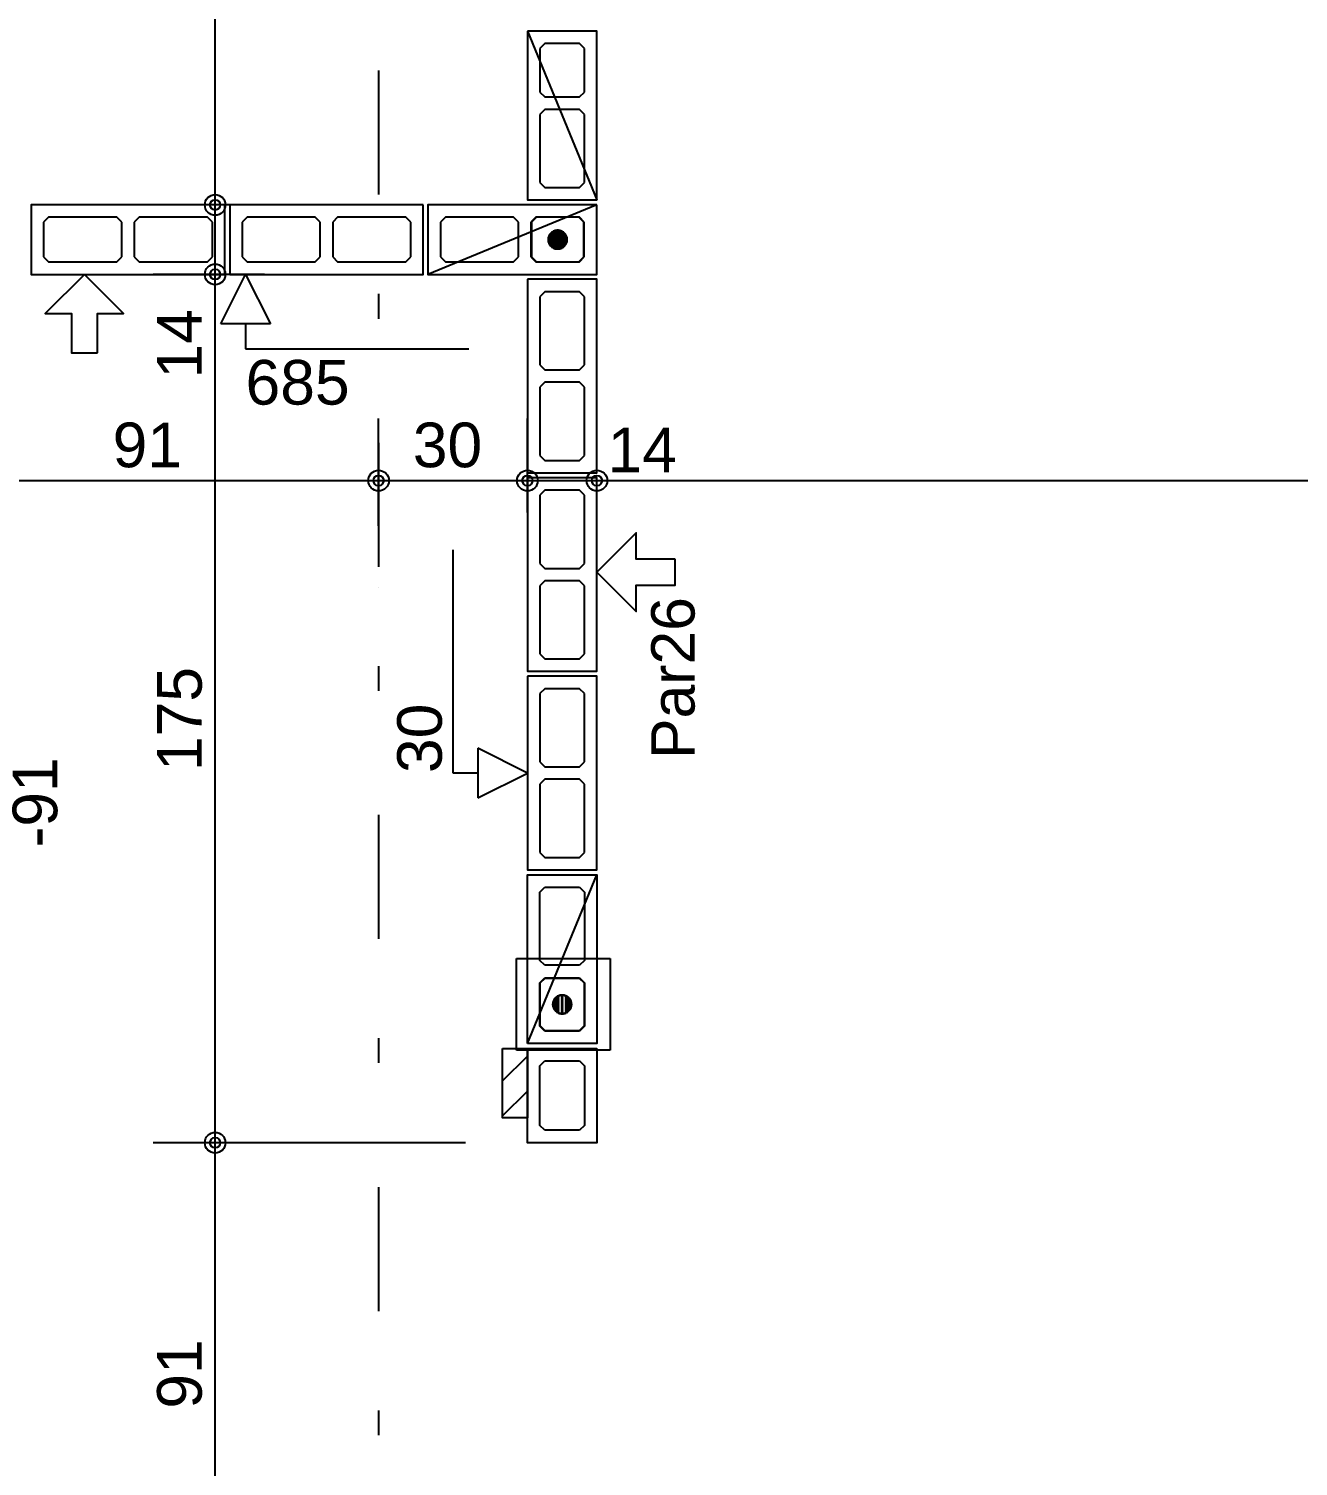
# Model space of a CAD drawing. Extents: x 0 to 119, y 0 to 84.
# Drawn here: x 22.22 to 27.34, y 62.32 to 68.11 of the extents above; entities that cross this region are included whole.
import ezdxf

# ---------------------------------------------------------------- set-up
doc = ezdxf.new("R2010")
doc.units = 0
doc.header["$MEASUREMENT"] = 0
doc.linetypes.add('ESTILO_TQS_0003', pattern=[1.5, 0.5, -0.4, 0.1, -0.5])
doc.linetypes.add('ESTILO_TQS_0005', pattern=[0.4, 0.3, -0.1])
for name, color, linetype in [('18', 6, 'CONTINUOUS'), ('20', 1, 'CONTINUOUS'), ('27', 250, 'CONTINUOUS'), ('29', 9, 'CONTINUOUS'), ('3', 7, 'CONTINUOUS'), ('31', 10, 'CONTINUOUS'), ('35', 255, 'CONTINUOUS')]:
    doc.layers.add(name, color=color, linetype=linetype)
doc.styles.add('TQS_ARIAL', font='arial.ttf')

msp = doc.modelspace()

# ---------------------------------------------------------------- linework, layer by layer
at = {"layer": '18', "color": 6, "linetype": 'ESTILO_TQS_0003'}
msp.add_line((23.63025, 72.441829), (23.63025, 37.42773), dxfattribs=at)
at = {"layer": '18', "color": 6, "linetype": 'Continuous'}
for p, q in [((23.93025, 65.11055), (23.93025, 66.01055)), ((24.23025, 65.11055), (24.03025, 65.21055)), ((24.03025, 65.21055), (24.03025, 65.01055)), ((24.03025, 65.11055), (23.93025, 65.11055)), ((24.03025, 65.01055), (24.23025, 65.11055))]:
    msp.add_line(p, q, dxfattribs=at)
at = {"layer": '20', "color": 1, "linetype": 'Continuous'}
for p, q in [((22.994148, 66.92055), (23.094148, 67.12055)), ((23.094148, 67.12055), (23.194148, 66.92055)), ((23.194148, 66.92055), (22.994148, 66.92055)), ((23.094148, 66.92055), (23.094148, 66.82055)), ((23.094148, 66.82055), (23.994148, 66.82055))]:
    msp.add_line(p, q, dxfattribs=at)
at = {"layer": '27', "color": 250, "linetype": 'ESTILO_TQS_0005'}
for points in [[(24.300166, 68.05055), (24.280166, 68.03055), (24.280166, 67.85555), (24.300166, 67.83555), (24.440166, 67.83555), (24.460166, 67.85555), (24.460166, 68.03055), (24.440166, 68.05055), (24.300166, 68.05055)], [(24.300166, 67.78555), (24.280166, 67.76555), (24.280166, 67.49055), (24.300166, 67.47055), (24.440166, 67.47055), (24.460166, 67.49055), (24.460166, 67.76555), (24.440166, 67.78555), (24.300166, 67.78555)], [(22.595344, 67.33055), (22.575344, 67.35055), (22.300344, 67.35055), (22.280344, 67.33055), (22.280344, 67.19055), (22.300344, 67.17055), (22.575344, 67.17055), (22.595344, 67.19055), (22.595344, 67.33055)], [(22.960344, 67.33055), (22.940344, 67.35055), (22.665344, 67.35055), (22.645344, 67.33055), (22.645344, 67.19055), (22.665344, 67.17055), (22.940344, 67.17055), (22.960344, 67.19055), (22.960344, 67.33055)], [(23.395344, 67.33055), (23.375344, 67.35055), (23.100344, 67.35055), (23.080344, 67.33055), (23.080344, 67.19055), (23.100344, 67.17055), (23.375344, 67.17055), (23.395344, 67.19055), (23.395344, 67.33055)], [(23.760344, 67.33055), (23.740344, 67.35055), (23.465344, 67.35055), (23.445344, 67.33055), (23.445344, 67.19055), (23.465344, 67.17055), (23.740344, 67.17055), (23.760344, 67.19055), (23.760344, 67.33055)], [(24.194445, 67.33055), (24.174445, 67.35055), (23.899445, 67.35055), (23.879445, 67.33055), (23.879445, 67.19055), (23.899445, 67.17055), (24.174445, 67.17055), (24.194445, 67.19055), (24.194445, 67.33055)], [(24.459445, 67.33055), (24.439445, 67.35055), (24.264445, 67.35055), (24.244445, 67.33055), (24.244445, 67.19055), (24.264445, 67.17055), (24.439445, 67.17055), (24.459445, 67.19055), (24.459445, 67.33055)], [(24.30025, 67.05055), (24.28025, 67.03055), (24.28025, 66.75555), (24.30025, 66.73555), (24.44025, 66.73555), (24.46025, 66.75555), (24.46025, 67.03055), (24.44025, 67.05055), (24.30025, 67.05055)], [(24.30025, 66.68555), (24.28025, 66.66555), (24.28025, 66.39055), (24.30025, 66.37055), (24.44025, 66.37055), (24.46025, 66.39055), (24.46025, 66.66555), (24.44025, 66.68555), (24.30025, 66.68555)], [(24.30025, 66.25055), (24.28025, 66.23055), (24.28025, 65.95555), (24.30025, 65.93555), (24.44025, 65.93555), (24.46025, 65.95555), (24.46025, 66.23055), (24.44025, 66.25055), (24.30025, 66.25055)], [(24.30025, 65.88555), (24.28025, 65.86555), (24.28025, 65.59055), (24.30025, 65.57055), (24.44025, 65.57055), (24.46025, 65.59055), (24.46025, 65.86555), (24.44025, 65.88555), (24.30025, 65.88555)], [(24.30025, 65.45055), (24.28025, 65.43055), (24.28025, 65.15555), (24.30025, 65.13555), (24.44025, 65.13555), (24.46025, 65.15555), (24.46025, 65.43055), (24.44025, 65.45055), (24.30025, 65.45055)], [(24.30025, 65.08555), (24.28025, 65.06555), (24.28025, 64.79055), (24.30025, 64.77055), (24.44025, 64.77055), (24.46025, 64.79055), (24.46025, 65.06555), (24.44025, 65.08555), (24.30025, 65.08555)], [(24.30025, 64.33555), (24.28025, 64.35555), (24.28025, 64.63055), (24.30025, 64.65055), (24.44025, 64.65055), (24.46025, 64.63055), (24.46025, 64.35555), (24.44025, 64.33555), (24.30025, 64.33555)], [(24.30025, 64.07055), (24.28025, 64.09055), (24.28025, 64.26555), (24.30025, 64.28555), (24.44025, 64.28555), (24.46025, 64.26555), (24.46025, 64.09055), (24.44025, 64.07055), (24.30025, 64.07055)], [(24.44025, 63.95055), (24.46025, 63.93055), (24.46025, 63.69055), (24.44025, 63.67055), (24.30025, 63.67055), (24.28025, 63.69055), (24.28025, 63.93055), (24.30025, 63.95055), (24.44025, 63.95055)]]:
    msp.add_lwpolyline(points, dxfattribs=at)
at = {"layer": '29', "color": 9, "linetype": 'Continuous'}
for p, q in [((24.13025, 63.869651), (24.23025, 63.969651)), ((24.13025, 63.72823), (24.23025, 63.82823))]:
    msp.add_line(p, q, dxfattribs=at)
msp.add_lwpolyline([(24.13025, 64.000598), (24.23025, 64.000598), (24.23025, 63.720598), (24.13025, 63.720598), (24.13025, 64.000598)], dxfattribs=at)
at = {"layer": '3', "color": 7, "linetype": 'Continuous'}
for p, q in [((24.230166, 68.10055), (24.510166, 67.42055)), ((24.509445, 67.40055), (23.829445, 67.12055)), ((24.266945, 67.35055), (24.246945, 67.33055)), ((24.246945, 67.33055), (24.246945, 67.19055)), ((24.436945, 67.35055), (24.266945, 67.35055)), ((24.456945, 67.33055), (24.436945, 67.35055)), ((24.456945, 67.19055), (24.456945, 67.33055)), ((24.246945, 67.19055), (24.266945, 67.17055)), ((24.266945, 67.17055), (24.436945, 67.17055)), ((24.436945, 67.17055), (24.456945, 67.19055)), ((24.23025, 64.02055), (24.51025, 64.70055)), ((24.30025, 64.28305), (24.28025, 64.26305)), ((24.28025, 64.26305), (24.28025, 64.09305)), ((24.44025, 64.28305), (24.30025, 64.28305)), ((24.46025, 64.26305), (24.44025, 64.28305)), ((24.46025, 64.09305), (24.46025, 64.26305)), ((24.28025, 64.09305), (24.30025, 64.07305)), ((24.44025, 64.07305), (24.46025, 64.09305)), ((24.30025, 64.07305), (24.44025, 64.07305))]:
    msp.add_line(p, q, dxfattribs=at)
for points in [[(24.230166, 68.10055), (24.230166, 67.42055), (24.510166, 67.42055), (24.510166, 68.10055), (24.230166, 68.10055)], [(23.010344, 67.40055), (22.230344, 67.40055), (22.230344, 67.12055), (23.010344, 67.12055), (23.010344, 67.40055)], [(23.810344, 67.40055), (23.030344, 67.40055), (23.030344, 67.12055), (23.810344, 67.12055), (23.810344, 67.40055)], [(24.509445, 67.40055), (23.829445, 67.40055), (23.829445, 67.12055), (24.509445, 67.12055), (24.509445, 67.40055)], [(24.352545, 67.26055), (24.352542, 67.260489), (24.352532, 67.260429), (24.352517, 67.26037), (24.352496, 67.260313), (24.352469, 67.260259), (24.352437, 67.260207), (24.3524, 67.260159), (24.352358, 67.260115), (24.352312, 67.260076), (24.352262, 67.260041), (24.352209, 67.260011), (24.352153, 67.259987), (24.352095, 67.259969), (24.352036, 67.259957), (24.351975, 67.259951), (24.351914, 67.259951), (24.351854, 67.259957), (24.351794, 67.259969), (24.351736, 67.259987), (24.35168, 67.260011), (24.351627, 67.260041), (24.351577, 67.260076), (24.351531, 67.260115), (24.351489, 67.260159), (24.351452, 67.260207), (24.35142, 67.260259), (24.351393, 67.260313), (24.351372, 67.26037), (24.351357, 67.260429), (24.351348, 67.260489), (24.351345, 67.26055), (24.389745, 67.26055), (24.389551, 67.264374), (24.388971, 67.268159), (24.388011, 67.271866), (24.386681, 67.275457), (24.384995, 67.278894), (24.38297, 67.282144), (24.380626, 67.285172), (24.377988, 67.287947), (24.375082, 67.290441), (24.37194, 67.292629), (24.368592, 67.294487), (24.365073, 67.295997), (24.361419, 67.297143), (24.357669, 67.297914), (24.353859, 67.298301), (24.35003, 67.298301), (24.346221, 67.297914), (24.34247, 67.297143), (24.338817, 67.295997), (24.335298, 67.294487), (24.33195, 67.292629), (24.328807, 67.290441), (24.325902, 67.287947), (24.323264, 67.285172), (24.32092, 67.282144), (24.318894, 67.278894), (24.317208, 67.275457), (24.315878, 67.271866), (24.314918, 67.268159), (24.314339, 67.264374), (24.314145, 67.26055), (24.352545, 67.26055)], [(24.351345, 67.26055), (24.351348, 67.260611), (24.351357, 67.260671), (24.351372, 67.26073), (24.351393, 67.260787), (24.35142, 67.260841), (24.351452, 67.260893), (24.351489, 67.260941), (24.351531, 67.260985), (24.351577, 67.261024), (24.351627, 67.261059), (24.35168, 67.261089), (24.351736, 67.261113), (24.351794, 67.261131), (24.351854, 67.261143), (24.351914, 67.261149), (24.351975, 67.261149), (24.352036, 67.261143), (24.352095, 67.261131), (24.352153, 67.261113), (24.352209, 67.261089), (24.352262, 67.261059), (24.352312, 67.261024), (24.352358, 67.260985), (24.3524, 67.260941), (24.352437, 67.260893), (24.352469, 67.260841), (24.352496, 67.260787), (24.352517, 67.26073), (24.352532, 67.260671), (24.352542, 67.260611), (24.352545, 67.26055), (24.314145, 67.26055), (24.314339, 67.256726), (24.314918, 67.252941), (24.315878, 67.249234), (24.317208, 67.245643), (24.318894, 67.242206), (24.32092, 67.238956), (24.323264, 67.235928), (24.325902, 67.233153), (24.328807, 67.230659), (24.33195, 67.228471), (24.335298, 67.226613), (24.338817, 67.225103), (24.34247, 67.223957), (24.346221, 67.223186), (24.35003, 67.222799), (24.353859, 67.222799), (24.357669, 67.223186), (24.361419, 67.223957), (24.365073, 67.225103), (24.368592, 67.226613), (24.37194, 67.228471), (24.375082, 67.230659), (24.377988, 67.233153), (24.380626, 67.235928), (24.38297, 67.238956), (24.384995, 67.242206), (24.386681, 67.245643), (24.388011, 67.249234), (24.388971, 67.252941), (24.389551, 67.256726), (24.389745, 67.26055), (24.351345, 67.26055)], [(22.497365, 66.804603), (22.497365, 66.962576), (22.602682, 66.962576), (22.444708, 67.12055), (22.286734, 66.962576), (22.39205, 66.962576), (22.39205, 66.804603), (22.497365, 66.804603)], [(24.23025, 67.10055), (24.23025, 66.32055), (24.51025, 66.32055), (24.51025, 67.10055), (24.23025, 67.10055)], [(24.23025, 66.30055), (24.23025, 65.52055), (24.51025, 65.52055), (24.51025, 66.30055), (24.23025, 66.30055)], [(24.826197, 65.972975), (24.668224, 65.972975), (24.668224, 66.078291), (24.51025, 65.920318), (24.668224, 65.762344), (24.668224, 65.86766), (24.826197, 65.86766), (24.826197, 65.972975)], [(24.23025, 65.50055), (24.23025, 64.72055), (24.51025, 64.72055), (24.51025, 65.50055), (24.23025, 65.50055)], [(24.23025, 64.02055), (24.23025, 64.70055), (24.51025, 64.70055), (24.51025, 64.02055), (24.23025, 64.02055)], [(24.37025, 64.17865), (24.370311, 64.178647), (24.370371, 64.178638), (24.37043, 64.178622), (24.370487, 64.178601), (24.370541, 64.178575), (24.370593, 64.178542), (24.370641, 64.178505), (24.370685, 64.178463), (24.370724, 64.178417), (24.370759, 64.178367), (24.370789, 64.178314), (24.370813, 64.178258), (24.370831, 64.1782), (24.370843, 64.178141), (24.370849, 64.17808), (24.370849, 64.17802), (24.370843, 64.177959), (24.370831, 64.1779), (24.370813, 64.177842), (24.370789, 64.177786), (24.370759, 64.177733), (24.370724, 64.177683), (24.370685, 64.177637), (24.370641, 64.177595), (24.370593, 64.177558), (24.370541, 64.177525), (24.370487, 64.177499), (24.37043, 64.177478), (24.370371, 64.177462), (24.370311, 64.177453), (24.37025, 64.17745), (24.37025, 64.21585), (24.366426, 64.215656), (24.362641, 64.215076), (24.358934, 64.214116), (24.355343, 64.212787), (24.351906, 64.2111), (24.348656, 64.209075), (24.345628, 64.206731), (24.342853, 64.204093), (24.340359, 64.201188), (24.338171, 64.198045), (24.336313, 64.194697), (24.334803, 64.191178), (24.333657, 64.187525), (24.332886, 64.183774), (24.332499, 64.179965), (24.332499, 64.176135), (24.332886, 64.172326), (24.333657, 64.168575), (24.334803, 64.164922), (24.336313, 64.161403), (24.338171, 64.158055), (24.340359, 64.154912), (24.342853, 64.152007), (24.345628, 64.149369), (24.348656, 64.147025), (24.351906, 64.145), (24.355343, 64.143313), (24.358934, 64.141984), (24.362641, 64.141024), (24.366426, 64.140444), (24.37025, 64.14025), (24.37025, 64.17865)], [(24.37025, 64.17745), (24.370189, 64.177453), (24.370129, 64.177462), (24.37007, 64.177478), (24.370013, 64.177499), (24.369959, 64.177525), (24.369907, 64.177558), (24.369859, 64.177595), (24.369815, 64.177637), (24.369776, 64.177683), (24.369741, 64.177733), (24.369711, 64.177786), (24.369687, 64.177842), (24.369669, 64.1779), (24.369657, 64.177959), (24.369651, 64.17802), (24.369651, 64.17808), (24.369657, 64.178141), (24.369669, 64.1782), (24.369687, 64.178258), (24.369711, 64.178314), (24.369741, 64.178367), (24.369776, 64.178417), (24.369815, 64.178463), (24.369859, 64.178505), (24.369907, 64.178542), (24.369959, 64.178575), (24.370013, 64.178601), (24.37007, 64.178622), (24.370129, 64.178638), (24.370189, 64.178647), (24.37025, 64.17865), (24.37025, 64.14025), (24.374074, 64.140444), (24.377859, 64.141024), (24.381566, 64.141984), (24.385157, 64.143313), (24.388594, 64.145), (24.391844, 64.147025), (24.394872, 64.149369), (24.397647, 64.152007), (24.400141, 64.154912), (24.402329, 64.158055), (24.404187, 64.161403), (24.405697, 64.164922), (24.406843, 64.168575), (24.407614, 64.172326), (24.408001, 64.176135), (24.408001, 64.179965), (24.407614, 64.183774), (24.406843, 64.187525), (24.405697, 64.191178), (24.404187, 64.194697), (24.402329, 64.198045), (24.400141, 64.201188), (24.397647, 64.204093), (24.394872, 64.206731), (24.391844, 64.209075), (24.388594, 64.2111), (24.385157, 64.212787), (24.381566, 64.214116), (24.377859, 64.215076), (24.374074, 64.215656), (24.37025, 64.21585), (24.37025, 64.17745)], [(24.51025, 64.00055), (24.51025, 63.62055), (24.23025, 63.62055), (24.23025, 64.00055), (24.51025, 64.00055)]]:
    msp.add_lwpolyline(points, dxfattribs=at)
for centre in [(24.351945, 67.26055), (24.37025, 64.17805)]:
    msp.add_circle(centre, 0.0372, dxfattribs=at)
for points in [[(24.352545, 67.26055), (24.315878, 67.271866), (24.314918, 67.268159)], [(24.352545, 67.26055), (24.317208, 67.275457), (24.315878, 67.271866)], [(24.352545, 67.26055), (24.318894, 67.278894), (24.317208, 67.275457)], [(24.352545, 67.26055), (24.32092, 67.282144), (24.318894, 67.278894)], [(24.352545, 67.26055), (24.323264, 67.285172), (24.32092, 67.282144)], [(24.352545, 67.26055), (24.325902, 67.287947), (24.323264, 67.285172)], [(24.352545, 67.26055), (24.328807, 67.290441), (24.325902, 67.287947)], [(24.352545, 67.26055), (24.33195, 67.292629), (24.328807, 67.290441)], [(24.352545, 67.26055), (24.335298, 67.294487), (24.33195, 67.292629)], [(24.352545, 67.26055), (24.338817, 67.295997), (24.335298, 67.294487)], [(24.352545, 67.26055), (24.34247, 67.297143), (24.338817, 67.295997)], [(24.352545, 67.26055), (24.346221, 67.297914), (24.34247, 67.297143)], [(24.352545, 67.26055), (24.35003, 67.298301), (24.346221, 67.297914)], [(24.352545, 67.26055), (24.353859, 67.298301), (24.35003, 67.298301)], [(24.389745, 67.26055), (24.353859, 67.298301), (24.352545, 67.26055)], [(24.389745, 67.26055), (24.357669, 67.297914), (24.353859, 67.298301)], [(24.389745, 67.26055), (24.361419, 67.297143), (24.357669, 67.297914)], [(24.389745, 67.26055), (24.365073, 67.295997), (24.361419, 67.297143)], [(24.389745, 67.26055), (24.368592, 67.294487), (24.365073, 67.295997)], [(24.389745, 67.26055), (24.37194, 67.292629), (24.368592, 67.294487)], [(24.389745, 67.26055), (24.375082, 67.290441), (24.37194, 67.292629)], [(24.389745, 67.26055), (24.377988, 67.287947), (24.375082, 67.290441)], [(24.389745, 67.26055), (24.380626, 67.285172), (24.377988, 67.287947)], [(24.389745, 67.26055), (24.38297, 67.282144), (24.380626, 67.285172)], [(24.389745, 67.26055), (24.384995, 67.278894), (24.38297, 67.282144)], [(24.389745, 67.26055), (24.386681, 67.275457), (24.384995, 67.278894)], [(24.389745, 67.26055), (24.388011, 67.271866), (24.386681, 67.275457)], [(24.389745, 67.26055), (24.388971, 67.268159), (24.388011, 67.271866)], [(24.352545, 67.26055), (24.314339, 67.264374), (24.314145, 67.26055)], [(24.351345, 67.26055), (24.314145, 67.26055), (24.314339, 67.256726)], [(24.352545, 67.26055), (24.314918, 67.268159), (24.314339, 67.264374)], [(24.351345, 67.26055), (24.314339, 67.256726), (24.314918, 67.252941)], [(24.351345, 67.26055), (24.314918, 67.252941), (24.315878, 67.249234)], [(24.351345, 67.26055), (24.315878, 67.249234), (24.317208, 67.245643)], [(24.351345, 67.26055), (24.317208, 67.245643), (24.318894, 67.242206)], [(24.351345, 67.26055), (24.318894, 67.242206), (24.32092, 67.238956)], [(24.351345, 67.26055), (24.32092, 67.238956), (24.323264, 67.235928)], [(24.351345, 67.26055), (24.323264, 67.235928), (24.325902, 67.233153)], [(24.351345, 67.26055), (24.325902, 67.233153), (24.328807, 67.230659)], [(24.351345, 67.26055), (24.328807, 67.230659), (24.33195, 67.228471)], [(24.351345, 67.26055), (24.33195, 67.228471), (24.335298, 67.226613)], [(24.351345, 67.26055), (24.335298, 67.226613), (24.338817, 67.225103)], [(24.351345, 67.26055), (24.338817, 67.225103), (24.34247, 67.223957)], [(24.351345, 67.26055), (24.34247, 67.223957), (24.346221, 67.223186)], [(24.351345, 67.26055), (24.346221, 67.223186), (24.35003, 67.222799)], [(24.351345, 67.26055), (24.35003, 67.222799), (24.353859, 67.222799)], [(24.351577, 67.261024), (24.351372, 67.26073), (24.351345, 67.26055)], [(24.351577, 67.261024), (24.351345, 67.26055), (24.351345, 67.26055)], [(24.351577, 67.261024), (24.351345, 67.26055), (24.351345, 67.26055)], [(24.351577, 67.261024), (24.351345, 67.26055), (24.351345, 67.26055)], [(24.351577, 67.261024), (24.351345, 67.26055), (24.351345, 67.26055)], [(24.351577, 67.261024), (24.351345, 67.26055), (24.351345, 67.26055)], [(24.351577, 67.261024), (24.351345, 67.26055), (24.351345, 67.26055)], [(24.351577, 67.261024), (24.351345, 67.26055), (24.351345, 67.26055)], [(24.351577, 67.261024), (24.351345, 67.26055), (24.351345, 67.26055)], [(24.351577, 67.261024), (24.351345, 67.26055), (24.351345, 67.26055)], [(24.351577, 67.261024), (24.351345, 67.26055), (24.351345, 67.26055)], [(24.351577, 67.261024), (24.351345, 67.26055), (24.351345, 67.26055)], [(24.351577, 67.261024), (24.351345, 67.26055), (24.351345, 67.26055)], [(24.351577, 67.261024), (24.351345, 67.26055), (24.351345, 67.26055)], [(24.351577, 67.261024), (24.351345, 67.26055), (24.351345, 67.26055)], [(24.351577, 67.261024), (24.351345, 67.26055), (24.351345, 67.26055)], [(24.351577, 67.261024), (24.351345, 67.26055), (24.351345, 67.26055)], [(24.351577, 67.261024), (24.351345, 67.26055), (24.351345, 67.26055)], [(24.351577, 67.261024), (24.351345, 67.26055), (24.351345, 67.26055)], [(24.351577, 67.261024), (24.351345, 67.26055), (24.351345, 67.26055)], [(24.351577, 67.261024), (24.351345, 67.26055), (24.351345, 67.26055)], [(24.351577, 67.261024), (24.351345, 67.26055), (24.351345, 67.26055)], [(24.351577, 67.261024), (24.351345, 67.26055), (24.351345, 67.26055)], [(24.351345, 67.26055), (24.353859, 67.222799), (24.389745, 67.26055)], [(24.351577, 67.261024), (24.35142, 67.260841), (24.351372, 67.26073)], [(24.351577, 67.261024), (24.351452, 67.260893), (24.35142, 67.260841)], [(24.351577, 67.261024), (24.351489, 67.260941), (24.351452, 67.260893)], [(24.351577, 67.261024), (24.351531, 67.260985), (24.351489, 67.260941)], [(24.351577, 67.261024), (24.351577, 67.261024), (24.351531, 67.260985)], [(24.351577, 67.261024), (24.351531, 67.260985), (24.351531, 67.260985)], [(24.351577, 67.261024), (24.351577, 67.261024), (24.351577, 67.261024)], [(24.352545, 67.26055), (24.352312, 67.260076), (24.352312, 67.260076)], [(24.352545, 67.26055), (24.352312, 67.260076), (24.352312, 67.260076)], [(24.352545, 67.26055), (24.352312, 67.260076), (24.352358, 67.260115)], [(24.352545, 67.26055), (24.352358, 67.260115), (24.352358, 67.260115)], [(24.352545, 67.26055), (24.352358, 67.260115), (24.3524, 67.260159)], [(24.352545, 67.26055), (24.3524, 67.260159), (24.352437, 67.260207)], [(24.352545, 67.26055), (24.352437, 67.260207), (24.352469, 67.260259)], [(24.352545, 67.26055), (24.352469, 67.260259), (24.352517, 67.26037)], [(24.352545, 67.26055), (24.352517, 67.26037), (24.352545, 67.26055)], [(24.352545, 67.26055), (24.352545, 67.26055), (24.352545, 67.26055)], [(24.352545, 67.26055), (24.352545, 67.26055), (24.352545, 67.26055)], [(24.352545, 67.26055), (24.352545, 67.26055), (24.352545, 67.26055)], [(24.352545, 67.26055), (24.352545, 67.26055), (24.352545, 67.26055)], [(24.352545, 67.26055), (24.352545, 67.26055), (24.352545, 67.26055)], [(24.352545, 67.26055), (24.352545, 67.26055), (24.352545, 67.26055)], [(24.352545, 67.26055), (24.352545, 67.26055), (24.352545, 67.26055)], [(24.352545, 67.26055), (24.352545, 67.26055), (24.352545, 67.26055)], [(24.352545, 67.26055), (24.352545, 67.26055), (24.352545, 67.26055)], [(24.352545, 67.26055), (24.352545, 67.26055), (24.352545, 67.26055)], [(24.352545, 67.26055), (24.352545, 67.26055), (24.352545, 67.26055)], [(24.352545, 67.26055), (24.352545, 67.26055), (24.352545, 67.26055)], [(24.352545, 67.26055), (24.352545, 67.26055), (24.352545, 67.26055)], [(24.352545, 67.26055), (24.352545, 67.26055), (24.352545, 67.26055)], [(24.352545, 67.26055), (24.352545, 67.26055), (24.352545, 67.26055)], [(24.352545, 67.26055), (24.352545, 67.26055), (24.352545, 67.26055)], [(24.352545, 67.26055), (24.352545, 67.26055), (24.352545, 67.26055)], [(24.352545, 67.26055), (24.352545, 67.26055), (24.352545, 67.26055)], [(24.352545, 67.26055), (24.352545, 67.26055), (24.352545, 67.26055)], [(24.352545, 67.26055), (24.352545, 67.26055), (24.352545, 67.26055)], [(24.352545, 67.26055), (24.352545, 67.26055), (24.352545, 67.26055)], [(24.389745, 67.26055), (24.353859, 67.222799), (24.357669, 67.223186)], [(24.389745, 67.26055), (24.357669, 67.223186), (24.361419, 67.223957)], [(24.389745, 67.26055), (24.361419, 67.223957), (24.365073, 67.225103)], [(24.389745, 67.26055), (24.365073, 67.225103), (24.368592, 67.226613)], [(24.389745, 67.26055), (24.368592, 67.226613), (24.37194, 67.228471)], [(24.389745, 67.26055), (24.37194, 67.228471), (24.375082, 67.230659)], [(24.389745, 67.26055), (24.375082, 67.230659), (24.377988, 67.233153)], [(24.389745, 67.26055), (24.377988, 67.233153), (24.380626, 67.235928)], [(24.389745, 67.26055), (24.380626, 67.235928), (24.38297, 67.238956)], [(24.389745, 67.26055), (24.38297, 67.238956), (24.384995, 67.242206)], [(24.389745, 67.26055), (24.384995, 67.242206), (24.386681, 67.245643)], [(24.389745, 67.26055), (24.386681, 67.245643), (24.388011, 67.249234)], [(24.389745, 67.26055), (24.388011, 67.249234), (24.388971, 67.252941)], [(24.389745, 67.26055), (24.389551, 67.264374), (24.388971, 67.268159)], [(24.389745, 67.26055), (24.388971, 67.252941), (24.389551, 67.256726)], [(24.338171, 64.198045), (24.338171, 64.158055), (24.340359, 64.201188)], [(24.338171, 64.158055), (24.340359, 64.154912), (24.340359, 64.201188)], [(24.340359, 64.201188), (24.340359, 64.154912), (24.342853, 64.204093)], [(24.340359, 64.154912), (24.342853, 64.152007), (24.342853, 64.204093)], [(24.342853, 64.204093), (24.342853, 64.152007), (24.345628, 64.206731)], [(24.342853, 64.152007), (24.345628, 64.149369), (24.345628, 64.206731)], [(24.345628, 64.206731), (24.345628, 64.149369), (24.348656, 64.209075)], [(24.345628, 64.149369), (24.348656, 64.147025), (24.348656, 64.209075)], [(24.348656, 64.209075), (24.348656, 64.147025), (24.351906, 64.2111)], [(24.348656, 64.147025), (24.351906, 64.145), (24.351906, 64.2111)], [(24.351906, 64.2111), (24.351906, 64.145), (24.355343, 64.212787)], [(24.351906, 64.145), (24.355343, 64.143313), (24.355343, 64.212787)], [(24.355343, 64.212787), (24.355343, 64.143313), (24.358934, 64.214116)], [(24.355343, 64.143313), (24.358934, 64.141984), (24.358934, 64.214116)], [(24.358934, 64.214116), (24.358934, 64.141984), (24.362641, 64.215076)], [(24.358934, 64.141984), (24.362641, 64.141024), (24.362641, 64.215076)], [(24.366426, 64.140444), (24.366426, 64.215656), (24.362641, 64.141024)], [(24.362641, 64.215076), (24.362641, 64.141024), (24.366426, 64.215656)], [(24.366426, 64.140444), (24.37025, 64.17865), (24.37025, 64.21585)], [(24.366426, 64.140444), (24.37025, 64.21585), (24.366426, 64.215656)], [(24.37025, 64.17745), (24.374074, 64.215656), (24.37025, 64.21585)], [(24.37025, 64.17745), (24.37025, 64.14025), (24.374074, 64.215656)], [(24.37025, 64.14025), (24.374074, 64.140444), (24.374074, 64.215656)], [(24.374074, 64.215656), (24.374074, 64.140444), (24.377859, 64.215076)], [(24.374074, 64.140444), (24.377859, 64.141024), (24.377859, 64.215076)], [(24.377859, 64.215076), (24.377859, 64.141024), (24.381566, 64.214116)], [(24.377859, 64.141024), (24.381566, 64.141984), (24.381566, 64.214116)], [(24.381566, 64.214116), (24.381566, 64.141984), (24.385157, 64.212787)], [(24.381566, 64.141984), (24.385157, 64.143313), (24.385157, 64.212787)], [(24.385157, 64.212787), (24.385157, 64.143313), (24.388594, 64.2111)], [(24.385157, 64.143313), (24.388594, 64.145), (24.388594, 64.2111)], [(24.388594, 64.2111), (24.388594, 64.145), (24.391844, 64.209075)], [(24.388594, 64.145), (24.391844, 64.147025), (24.391844, 64.209075)], [(24.391844, 64.209075), (24.391844, 64.147025), (24.394872, 64.206731)], [(24.391844, 64.147025), (24.394872, 64.149369), (24.394872, 64.206731)], [(24.394872, 64.206731), (24.394872, 64.149369), (24.397647, 64.204093)], [(24.394872, 64.149369), (24.397647, 64.152007), (24.397647, 64.204093)], [(24.397647, 64.204093), (24.397647, 64.152007), (24.400141, 64.201188)], [(24.397647, 64.152007), (24.400141, 64.154912), (24.400141, 64.201188)], [(24.400141, 64.201188), (24.400141, 64.154912), (24.402329, 64.198045)], [(24.332499, 64.179965), (24.332499, 64.176135), (24.332886, 64.183774)], [(24.332499, 64.176135), (24.332886, 64.172326), (24.332886, 64.183774)], [(24.332886, 64.183774), (24.332886, 64.172326), (24.333657, 64.187525)], [(24.332886, 64.172326), (24.333657, 64.168575), (24.333657, 64.187525)], [(24.333657, 64.187525), (24.333657, 64.168575), (24.334803, 64.191178)], [(24.333657, 64.168575), (24.334803, 64.164922), (24.334803, 64.191178)], [(24.334803, 64.191178), (24.334803, 64.164922), (24.336313, 64.194697)], [(24.334803, 64.164922), (24.336313, 64.161403), (24.336313, 64.194697)], [(24.336313, 64.194697), (24.336313, 64.161403), (24.338171, 64.198045)], [(24.336313, 64.161403), (24.338171, 64.158055), (24.338171, 64.198045)], [(24.366426, 64.140444), (24.37025, 64.14025), (24.37025, 64.17865)], [(24.369815, 64.177637), (24.37025, 64.17745), (24.369776, 64.177683)], [(24.37025, 64.17745), (24.37025, 64.17745), (24.369776, 64.177683)], [(24.369776, 64.177683), (24.37025, 64.17745), (24.369776, 64.177683)], [(24.37025, 64.17745), (24.37025, 64.17745), (24.369776, 64.177683)], [(24.369776, 64.177683), (24.37025, 64.17745), (24.369776, 64.177683)], [(24.37025, 64.17745), (24.37025, 64.17745), (24.369776, 64.177683)], [(24.369859, 64.177595), (24.37025, 64.17745), (24.369815, 64.177637)], [(24.37025, 64.17745), (24.37025, 64.17745), (24.369815, 64.177637)], [(24.369815, 64.177637), (24.37025, 64.17745), (24.369815, 64.177637)], [(24.37025, 64.17745), (24.37025, 64.17745), (24.369815, 64.177637)], [(24.369907, 64.177558), (24.37025, 64.17745), (24.369859, 64.177595)], [(24.37025, 64.17745), (24.37025, 64.17745), (24.369859, 64.177595)], [(24.369959, 64.177525), (24.37025, 64.17745), (24.369907, 64.177558)], [(24.37025, 64.17745), (24.37025, 64.17745), (24.369907, 64.177558)], [(24.37007, 64.177478), (24.37025, 64.17745), (24.369959, 64.177525)], [(24.37025, 64.17745), (24.37025, 64.17745), (24.369959, 64.177525)], [(24.37025, 64.17745), (24.37025, 64.17745), (24.37007, 64.177478)], [(24.37025, 64.17745), (24.37025, 64.17745), (24.37007, 64.177478)], [(24.37025, 64.17865), (24.370724, 64.178417), (24.37025, 64.17865)], [(24.370724, 64.178417), (24.370724, 64.178417), (24.37025, 64.17865)], [(24.37025, 64.17865), (24.370724, 64.178417), (24.37025, 64.17865)], [(24.370724, 64.178417), (24.370724, 64.178417), (24.37025, 64.17865)], [(24.37025, 64.17865), (24.370724, 64.178417), (24.37025, 64.17865)], [(24.370724, 64.178417), (24.370685, 64.178463), (24.37025, 64.17865)], [(24.37025, 64.17865), (24.370685, 64.178463), (24.37025, 64.17865)], [(24.370685, 64.178463), (24.370685, 64.178463), (24.37025, 64.17865)], [(24.37025, 64.17865), (24.370685, 64.178463), (24.37025, 64.17865)], [(24.370685, 64.178463), (24.370641, 64.178505), (24.37025, 64.17865)], [(24.37025, 64.17865), (24.370641, 64.178505), (24.37025, 64.17865)], [(24.370641, 64.178505), (24.370593, 64.178542), (24.37025, 64.17865)], [(24.37025, 64.17865), (24.370593, 64.178542), (24.37025, 64.17865)], [(24.370593, 64.178542), (24.370541, 64.178575), (24.37025, 64.17865)], [(24.37025, 64.17865), (24.370541, 64.178575), (24.37025, 64.17865)], [(24.370541, 64.178575), (24.37043, 64.178622), (24.37025, 64.17865)], [(24.37025, 64.17865), (24.37043, 64.178622), (24.37025, 64.17865)], [(24.37043, 64.178622), (24.37025, 64.17865), (24.37025, 64.17865)], [(24.37025, 64.17865), (24.37025, 64.17865), (24.37025, 64.17865)], [(24.37025, 64.17865), (24.37025, 64.17865), (24.37025, 64.17865)], [(24.37025, 64.17865), (24.37025, 64.17865), (24.37025, 64.17865)], [(24.37025, 64.17865), (24.37025, 64.17865), (24.37025, 64.17865)], [(24.37025, 64.17865), (24.37025, 64.17865), (24.37025, 64.17865)], [(24.37025, 64.17865), (24.37025, 64.17865), (24.37025, 64.17865)], [(24.37025, 64.17865), (24.37025, 64.17865), (24.37025, 64.17865)], [(24.37025, 64.17865), (24.37025, 64.17865), (24.37025, 64.17865)], [(24.37025, 64.17865), (24.37025, 64.17865), (24.37025, 64.17865)], [(24.37025, 64.17865), (24.37025, 64.17865), (24.37025, 64.17865)], [(24.37025, 64.17865), (24.37025, 64.17865), (24.37025, 64.17865)], [(24.37025, 64.17865), (24.37025, 64.17865), (24.37025, 64.17865)], [(24.37025, 64.17745), (24.37025, 64.17745), (24.37025, 64.17745)], [(24.37025, 64.17745), (24.37025, 64.17745), (24.37025, 64.17745)], [(24.37025, 64.17745), (24.37025, 64.17745), (24.37025, 64.17745)], [(24.37025, 64.17745), (24.37025, 64.17745), (24.37025, 64.17745)], [(24.37025, 64.17745), (24.37025, 64.17745), (24.37025, 64.17745)], [(24.37025, 64.17745), (24.37025, 64.17745), (24.37025, 64.17745)], [(24.37025, 64.17745), (24.37025, 64.17745), (24.37025, 64.17745)], [(24.37025, 64.17745), (24.37025, 64.17745), (24.37025, 64.17745)], [(24.37025, 64.17745), (24.37025, 64.17745), (24.37025, 64.17745)], [(24.37025, 64.17745), (24.37025, 64.17745), (24.37025, 64.17745)], [(24.37025, 64.17745), (24.37025, 64.17745), (24.37025, 64.17745)], [(24.37025, 64.17745), (24.37025, 64.17745), (24.37025, 64.17745)], [(24.400141, 64.154912), (24.402329, 64.158055), (24.402329, 64.198045)], [(24.402329, 64.198045), (24.402329, 64.158055), (24.404187, 64.194697)], [(24.402329, 64.158055), (24.404187, 64.161403), (24.404187, 64.194697)], [(24.404187, 64.194697), (24.404187, 64.161403), (24.405697, 64.191178)], [(24.404187, 64.161403), (24.405697, 64.164922), (24.405697, 64.191178)], [(24.405697, 64.191178), (24.405697, 64.164922), (24.406843, 64.187525)], [(24.405697, 64.164922), (24.406843, 64.168575), (24.406843, 64.187525)], [(24.406843, 64.187525), (24.406843, 64.168575), (24.407614, 64.183774)], [(24.406843, 64.168575), (24.407614, 64.172326), (24.407614, 64.183774)], [(24.407614, 64.183774), (24.407614, 64.172326), (24.408001, 64.179965)], [(24.407614, 64.172326), (24.408001, 64.176135), (24.408001, 64.179965)]]:
    msp.add_solid(points, dxfattribs=at)
at = {"layer": '31', "color": 10, "linetype": 'ESTILO_TQS_0003'}
msp.add_lwpolyline([(24.186763, 64.362737), (24.563881, 64.362737), (24.563881, 63.993717), (24.186763, 63.993717), (24.186763, 64.362737)], dxfattribs=at)
at = {"layer": '35', "color": 255, "linetype": 'Continuous'}
for p, q in [((22.971534, 67.40055), (22.971534, 70.32055)), ((23.170344, 67.40055), (22.721534, 67.40055)), ((23.170344, 67.40055), (22.721534, 67.40055)), ((22.971534, 67.12055), (22.971534, 67.40055)), ((23.420344, 67.40055), (23.420344, 67.40055)), ((23.420344, 67.40055), (23.420344, 67.40055)), ((23.170344, 67.12055), (22.721534, 67.12055)), ((23.170344, 67.12055), (22.721534, 67.12055)), ((22.971534, 63.62055), (22.971534, 67.12055)), ((23.420344, 67.12055), (23.420344, 67.12055)), ((23.420344, 67.12055), (23.420344, 67.12055)), ((23.63025, 66.107381), (23.63025, 66.53915)), ((23.63025, 66.107381), (23.63025, 66.53915)), ((24.23025, 66.16055), (24.23025, 66.53915)), ((24.23025, 66.16055), (24.23025, 66.53915)), ((21.81025, 66.28915), (23.63025, 66.28915)), ((23.63025, 66.28915), (24.23025, 66.28915)), ((24.23025, 66.28915), (24.51025, 66.28915)), ((24.51025, 66.28915), (30.73025, 66.28915)), ((24.51025, 66.28915), (24.51025, 66.28915)), ((24.51025, 66.28915), (24.51025, 66.28915)), ((24.23025, 65.91055), (24.23025, 65.91055)), ((24.23025, 65.91055), (24.23025, 65.91055)), ((23.63025, 65.857381), (23.63025, 65.857381)), ((23.63025, 65.857381), (23.63025, 65.857381)), ((23.98025, 63.62055), (22.721534, 63.62055)), ((23.98025, 63.62055), (22.721534, 63.62055)), ((22.971534, 61.80055), (22.971534, 63.62055)), ((24.23025, 63.62055), (24.23025, 63.62055)), ((24.23025, 63.62055), (24.23025, 63.62055))]:
    msp.add_line(p, q, dxfattribs=at)
for centre, radius in [((22.971534, 67.40055), 0.041625), ((22.971534, 67.40055), 0.041625), ((22.971534, 67.40055), 0.02075), ((22.971534, 67.40055), 0.02075), ((22.971534, 67.12055), 0.041625), ((22.971534, 67.12055), 0.041625), ((22.971534, 67.12055), 0.02075), ((22.971534, 67.12055), 0.02075), ((23.63025, 66.28915), 0.041625), ((23.63025, 66.28915), 0.041625), ((23.63025, 66.28915), 0.02075), ((23.63025, 66.28915), 0.02075), ((24.23025, 66.28915), 0.041625), ((24.23025, 66.28915), 0.041625), ((24.23025, 66.28915), 0.02075), ((24.23025, 66.28915), 0.02075), ((24.51025, 66.28915), 0.041625), ((24.51025, 66.28915), 0.041625), ((24.51025, 66.28915), 0.02075), ((24.51025, 66.28915), 0.02075), ((22.971534, 63.62055), 0.041625), ((22.971534, 63.62055), 0.041625), ((22.971534, 63.62055), 0.02075), ((22.971534, 63.62055), 0.02075)]:
    msp.add_circle(centre, radius, dxfattribs=at)

# ---------------------------------------------------------------- texts
at = {"layer": '18', "color": 6, "linetype": 'ESTILO_TQS_0003', "style": 'TQS_ARIAL'}
for s, p in [('30', (23.88525, 65.11055)), ('-91', (22.33525, 64.81055))]:
    msp.add_text(s, height=0.18, rotation=90, dxfattribs=at).set_placement(p)
at = {"layer": '20', "color": 1, "linetype": 'ESTILO_TQS_0003', "style": 'TQS_ARIAL'}
msp.add_text('685', height=0.18, dxfattribs=at).set_placement((23.094148, 66.59555))
at = {"layer": '3', "color": 7, "linetype": 'Continuous', "style": 'TQS_ARIAL'}
msp.add_text('Par26', height=0.175, rotation=90, dxfattribs=at).set_placement((24.904, 65.167455))
at = {"layer": '35', "color": 255, "linetype": 'Continuous', "style": 'TQS_ARIAL'}
for s, p in [('14', (22.917534, 66.70055)), ('175', (22.917534, 65.11855)), ('91', (22.917534, 62.54855))]:
    msp.add_text(s, height=0.18, rotation=90, dxfattribs=at).set_placement(p)
for s, p in [('91', (22.55825, 66.34315)), ('30', (23.76825, 66.34315)), ('14', (24.552957, 66.322901))]:
    msp.add_text(s, height=0.18, dxfattribs=at).set_placement(p)

doc.saveas('drawing.dxf')
